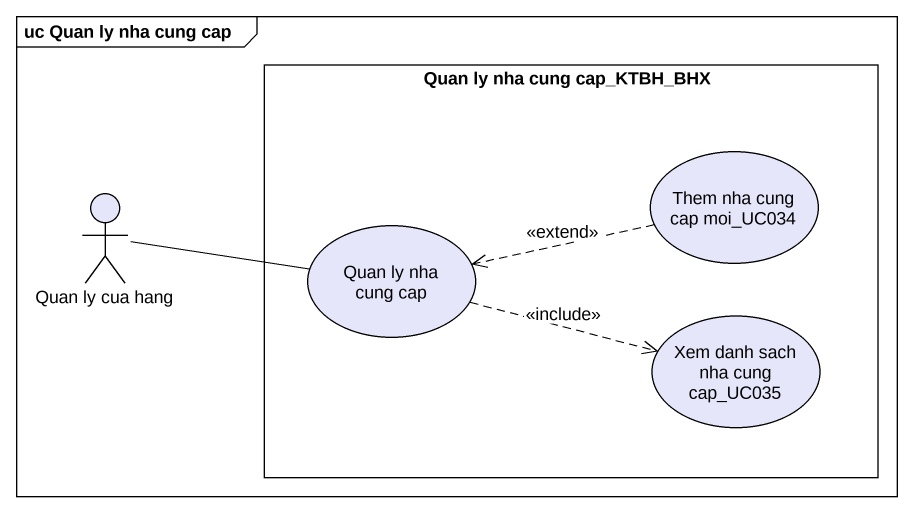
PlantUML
@startuml
mainframe uc Quan ly nha cung cap
rectangle "Quan ly nha cung cap_KTBH_BHX" as Quan_ly_nha_cung_cap_KTBH {
  usecase "Them nha cung cap moi_UC034" as Them_nha_cung_cap_moi_UC034 #E6E6FA
  usecase "Quan ly nha cung cap" as Quan_ly_nha_cung_cap #E6E6FA
  usecase "Xem danh sach nha cung cap_UC035" as Xem_danh_sach_nha_cung_cap #E6E6FA
}
actor "Quan ly cua hang" as Quan_ly_cua_hang #E6E6FA
Them_nha_cung_cap_moi_UC034 .left.> Quan_ly_nha_cung_cap : <<extend>>
Quan_ly_cua_hang -right- Quan_ly_nha_cung_cap
Quan_ly_nha_cung_cap .right.> Xem_danh_sach_nha_cung_cap : <<include>>
@enduml
